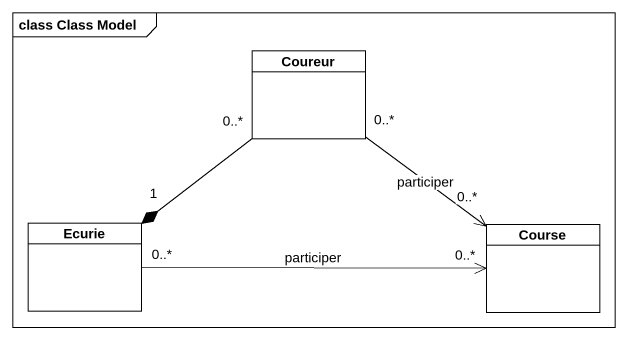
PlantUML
@startuml
mainframe class Class Model
hide circle
hide empty members
class Coureur
class Ecurie
class Course
Coureur "0..*" --* "1" Ecurie
Ecurie "0..*" -right-> "0..*" Course : participer
Course "0..*" <-up- "0..*" Coureur : participer
@enduml
